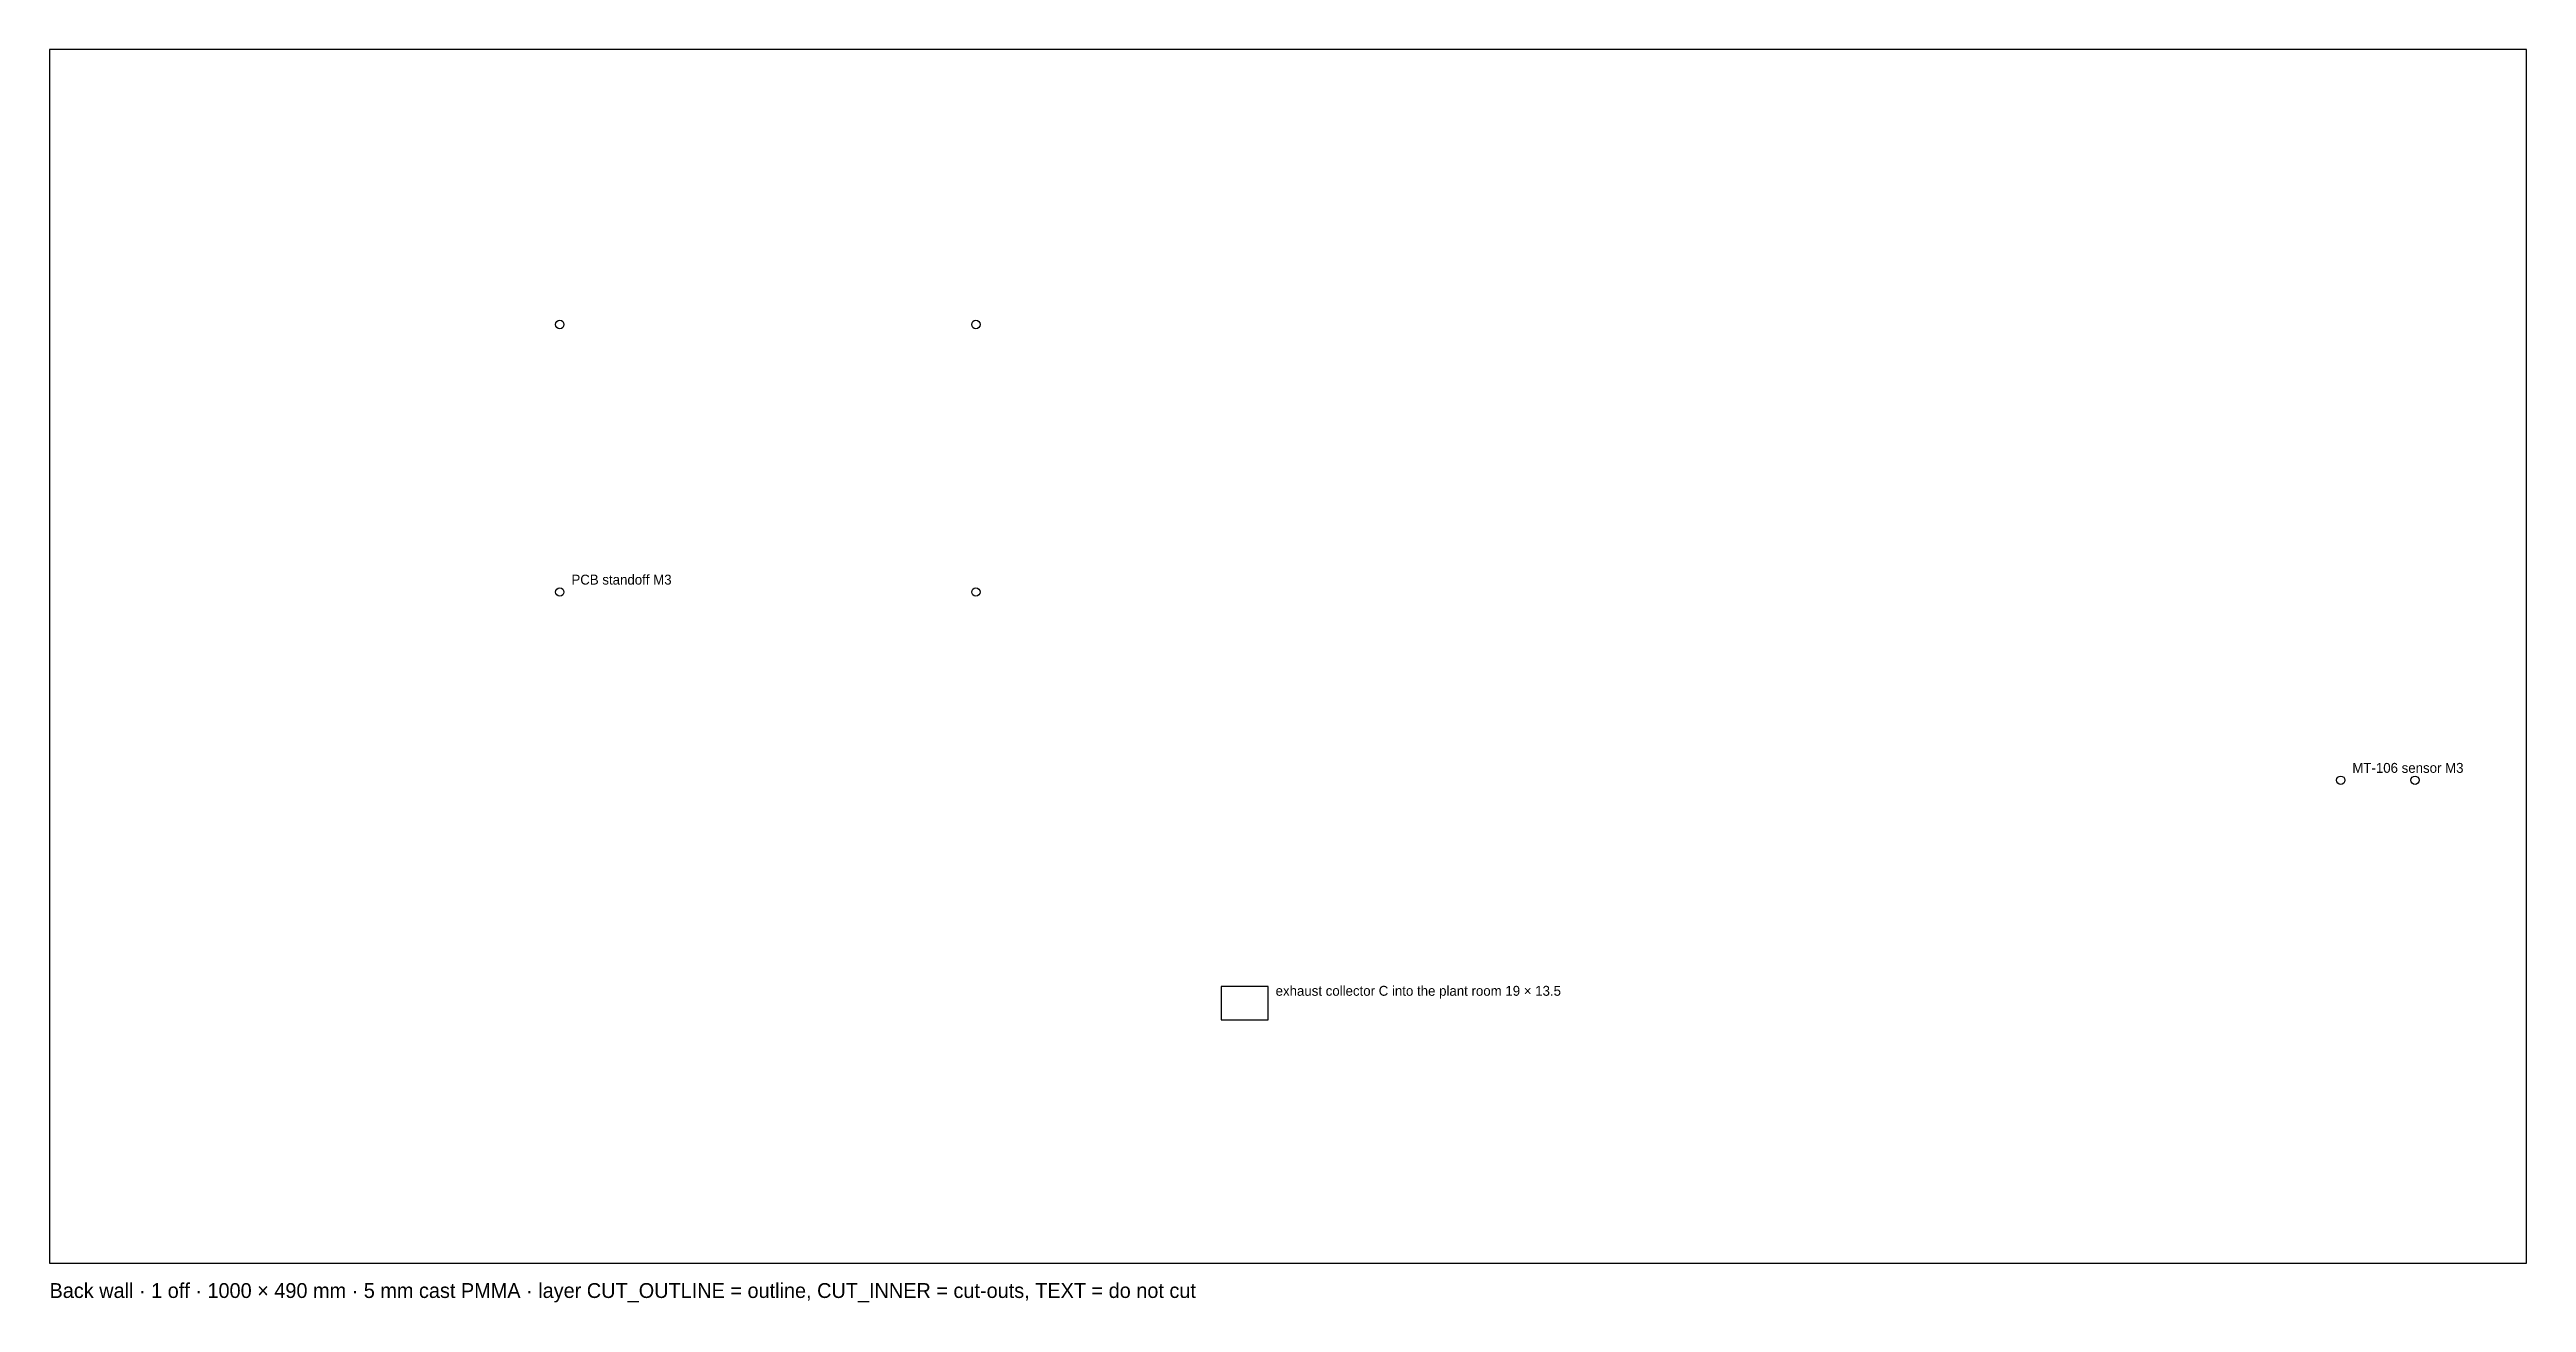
# Model space of a CAD drawing. Header units: millimetres. Extents: x 0 to 1000, y -16 to 490.
import ezdxf

# ---------------------------------------------------------------- set-up
doc = ezdxf.new("R2010")
doc.units = ezdxf.units.MM
for name, color, linetype in [('CUT_INNER', 1, 'Continuous'), ('CUT_OUTLINE', 7, 'Continuous'), ('TEXT', 5, 'Continuous')]:
    doc.layers.add(name, color=color, linetype=linetype)

msp = doc.modelspace()

# ---------------------------------------------------------------- linework, layer by layer
at = {"layer": 'CUT_INNER'}
msp.add_lwpolyline([(473, 98.25), (492, 98.25), (492, 111.75), (473, 111.75)], close=True, dxfattribs=at)
for centre in [(206, 379), (374, 379), (206, 271), (374, 271), (925, 195), (955, 195)]:
    msp.add_circle(centre, 1.7, dxfattribs=at)
at = {"layer": 'CUT_OUTLINE'}
msp.add_lwpolyline([(0, 0), (1000, 0), (1000, 490), (0, 490)], close=True, dxfattribs=at)

# ---------------------------------------------------------------- texts
at = {"layer": 'TEXT'}
for s, height, p in [('PCB standoff M3', 4, (210.7, 274)), ('MT-106 sensor M3', 4, (929.7, 198)), ('exhaust collector C into the plant room 19 × 13.5', 4, (495, 108)), ('Back wall · 1 off · 1000 × 490 mm · 5 mm cast PMMA · layer CUT_OUTLINE = outline, CUT_INNER = cut-outs, TEXT = do not cut', 6, (0, -14))]:
    msp.add_text(s, height=height, dxfattribs=at).set_placement(p)

doc.saveas('drawing.dxf')
